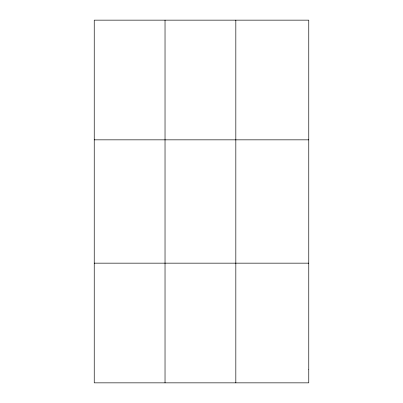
<?xml version="1.0" encoding="UTF-8"?>
<svg xmlns="http://www.w3.org/2000/svg" width="403" height="403" viewBox="0 0 403 403"><rect width="100%" height="100%" fill="white"/><g stroke="black" fill="none" stroke-linecap="round" stroke-linejoin="round"><path stroke-width="0.6" d="M165.029 20.15L165.029 382.85M235.826 20.15L235.826 382.85M94.237 139.841L308.763 139.841M94.237 263.159L308.763 263.159M308.763 369.551L308.763 382.85L94.237 382.85L94.237 20.15L308.763 20.15L308.763 369.551"/></g></svg>
